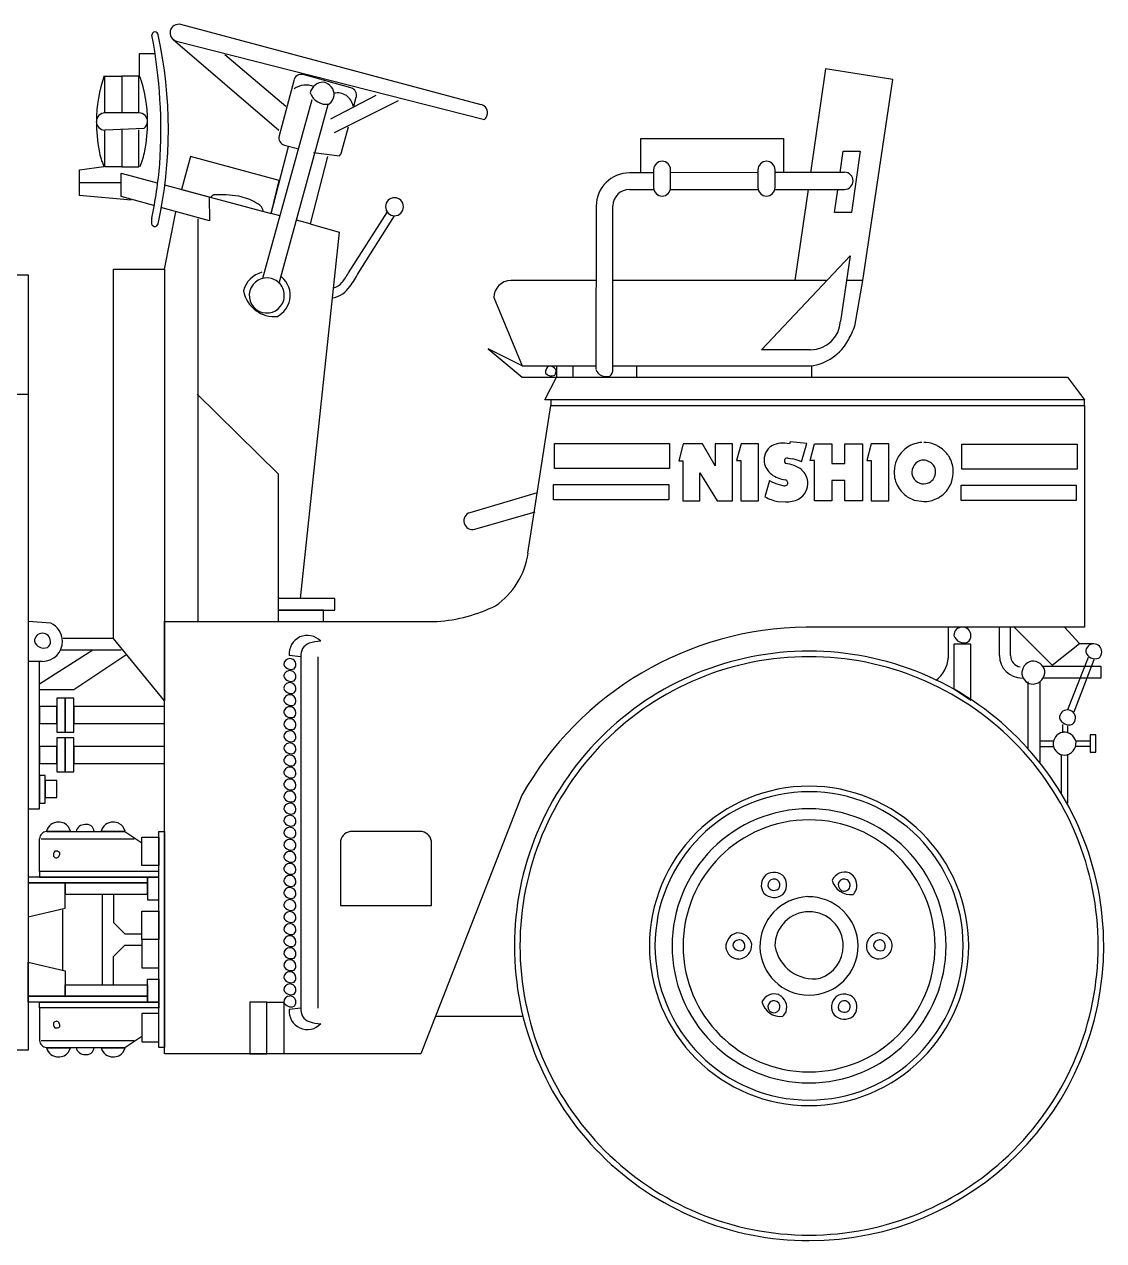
# Model space of a CAD drawing. Extents: x -121210 to 57230, y 84783 to 157800.
# Drawn here: x 36514 to 38131, y 105669 to 107491 of the extents above; entities that cross this region are included whole.
import ezdxf

# ---------------------------------------------------------------- set-up
doc = ezdxf.new("R2010")
doc.units = 0
doc.header["$MEASUREMENT"] = 0
doc.layers.get('0').update_dxf_attribs({"linetype": 'CONTINUOUS'})

# ---------------------------------------------------------------- blocks, each defined once
blk = doc.blocks.new('A$C332D767C')
for p, q in [((2296.1, 1701.5), (1845.9, 1821.5)), ((1834.3, 1799.1), (1993, 1663.3)), ((1839.3, 1796.8), (2301.2, 1679.5)), ((1784.3, 1744.9), (1784.3, 1778.4)), ((1784.3, 1778.4), (1807.8, 1778.4)), ((1912, 1776.9), (2003.6, 1699.4)), ((2811.9, 1755), (2789.4, 1599.6)), ((2912.9, 1739.1), (2811.9, 1755)), ((1732.3, 1689.1), (1732.3, 1744.4)), ((1732.3, 1744.4), (1757.8, 1744.4)), ((1783.3, 1744.4), (1757.8, 1744.4)), ((1757.8, 1744.4), (1757.8, 1689.1)), ((1783.3, 1689.1), (1783.3, 1744.4)), ((2015.2, 1737.4), (1993.2, 1654.9)), ((2101, 1726.7), (2029.2, 1746.5)), ((2868.2, 1438.1), (2912.9, 1739.1)), ((2070.6, 1680.4), (2138.6, 1715.6)), ((2105.3, 1699.1), (2109, 1712.9)), ((2042.4, 1708.8), (1968.6, 1441.2)), ((1993.2, 1434.4), (2067, 1702)), ((2171.6, 1707.2), (2076, 1659.2)), ((1783.4, 1689.1), (1732.3, 1689.1)), ((1732.3, 1663.6), (1791.2, 1666.3)), ((1732.3, 1608.3), (1732.3, 1663.6)), ((1757.8, 1663.6), (1757.8, 1608.3)), ((1783.3, 1608.3), (1783.3, 1663.6)), ((2087, 1630.4), (2097.2, 1668.5)), ((2001.2, 1641.1), (2020.6, 1636.1)), ((2535.3, 1599.7), (2535.3, 1650.8)), ((2535.3, 1650.8), (2749.1, 1650.8)), ((2749.1, 1650.8), (2749.1, 1599.7)), ((1860.4, 1624), (1847.2, 1574.7)), ((1993.3, 1588.1), (1860.4, 1624)), ((1981.2, 1538.5), (2007.6, 1639.1)), ((2065.9, 1623.8), (2039.7, 1522.9)), ((2045, 1629.7), (2083.9, 1625.1)), ((2834, 1599.8), (2838.4, 1631.7)), ((2838.4, 1631.7), (2864, 1631.7)), ((2864, 1631.7), (2851.2, 1540.2)), ((1694, 1604), (1730.8, 1609)), ((1694, 1565.7), (1694, 1604)), ((1757.8, 1608.3), (1732.3, 1608.3)), ((1757.8, 1608.3), (1783.3, 1608.3)), ((2554.4, 1604), (2554.4, 1577.4)), ((2580, 1577.4), (2580, 1604)), ((2710.8, 1604), (2710.8, 1577.4)), ((2736.4, 1577.4), (2736.4, 1604)), ((1756.5, 1563.9), (1756.8, 1598.9)), ((1756.8, 1598.9), (1810.6, 1584.5)), ((1981.2, 1538.5), (1993.3, 1588.1)), ((2554.4, 1599.5), (2518.3, 1599.4)), ((2710.8, 1599.9), (2580, 1599.5)), ((2840.6, 1600.1), (2736.3, 1599.9)), ((1694, 1584.9), (1756.8, 1584.9)), ((1821.6, 1581.5), (1888.3, 1563.7)), ((1847.2, 1574.7), (1981.2, 1538.5)), ((2518.3, 1574.6), (2554.4, 1574.6)), ((2580, 1574.6), (2711.9, 1574.6)), ((2736.3, 1574.6), (2840.6, 1574.6)), ((2785.8, 1574.3), (2766.1, 1438.1)), ((2825.7, 1540.2), (2830.4, 1574.1)), ((1771.6, 1558.3), (1694, 1565.7)), ((1805.8, 1550.4), (1756.5, 1563.9)), ((1888.3, 1563.7), (1889.1, 1527.6)), ((2468.6, 1549.8), (2467.9, 1305.1)), ((2493.5, 1305.1), (2493.5, 1549.8)), ((1889.1, 1527.6), (1816.3, 1547.5)), ((1821.6, 1455.1), (1838.6, 1541.2)), ((1871.6, 1530.6), (1871.6, 927.5)), ((1994.2, 1535), (1981.2, 1538.5)), ((2097.4, 1449.8), (2155.6, 1541.2)), ((2112.4, 1449.8), (2166.2, 1535.2)), ((2851.2, 1540.2), (2825.7, 1540.2)), ((2039.7, 1522.9), (2019.4, 1528.3)), ((2039.7, 1522.9), (2083.3, 1510.4)), ((2083.3, 1510.4), (2024.8, 961.6)), ((2716.1, 1334.4), (2849.1, 1475.3)), ((2849.1, 1475.3), (2834.6, 1377.2)), ((964.4, 1446.6), (1617.4, 1446.6)), ((1617.4, 1446.6), (1617.4, 285.1)), ((1745, 902), (1745, 1455.1)), ((1745, 1455.1), (1821.6, 1455.1)), ((1821.6, 1455.1), (1821.6, 808.4)), ((2468.3, 1438.1), (2340.7, 1438.1)), ((2812.9, 1438.1), (2493.8, 1438.1)), ((2868.2, 1438.1), (2843.8, 1438.1)), ((2855.8, 1370), (2868.2, 1438.1)), ((2315.1, 1412.6), (2357.7, 1310.4)), ((2357.7, 1310.4), (2306.6, 1336)), ((2306.6, 1336), (2357.7, 1293.4)), ((2789.5, 1334.4), (2716.1, 1334.4)), ((2357.7, 1310.4), (2468.3, 1310.4)), ((2408.8, 1310.4), (2408.8, 1293.4)), ((2433.2, 1310.4), (2433.2, 1293.4)), ((2493.8, 1310.3), (2789.5, 1310.1)), ((2528.9, 1310.4), (2528.9, 1293.4)), ((2791.6, 1293.4), (2791.6, 1310.4)), ((2357.7, 1293.4), (2408.8, 1293.4)), ((2391.7, 1259.4), (2408.8, 1293.4)), ((2408.8, 1293.4), (3174.6, 1293.4)), ((2408.8, 1293.4), (2791.6, 1293.4)), ((3174.6, 1293.4), (3200.1, 1259.4)), ((851.6, 1267.9), (1617.4, 1267.9)), ((1870.6, 1267.9), (1991.8, 1148.8)), ((2400.2, 1259.4), (2391.7, 1259.4)), ((3200.1, 1259.4), (2400.2, 1259.4)), ((2400.2, 1259.4), (2400.2, 1250.9)), ((3200.1, 1250.9), (3200.1, 1259.4)), ((2366.2, 1029.7), (2400.2, 1250.9)), ((2400.2, 1250.9), (3200.1, 1250.9)), ((2400.2, 1250.9), (3200.1, 1250.9)), ((3200.1, 1250.9), (3200.1, 919)), ((2405.8, 1156.7), (2405.8, 1194)), ((2405.8, 1194), (2578.3, 1194)), ((2578.3, 1194), (2578.3, 1156.7)), ((2598.9, 1193.7), (2592.3, 1168.2)), ((2627.6, 1193.7), (2598.9, 1193.7)), ((2646.8, 1160.5), (2627.6, 1193.7)), ((2672.6, 1193.7), (2646.8, 1193.7)), ((2646.8, 1193.7), (2646.8, 1160.5)), ((2672.6, 1108.3), (2672.6, 1193.7)), ((2685.4, 1193.7), (2678.8, 1168.5)), ((2711.6, 1193.7), (2685.4, 1193.7)), ((2711.6, 1108.3), (2711.6, 1193.7)), ((2758.9, 1196.7), (2758.1, 1193.5)), ((2784.1, 1194), (2758.9, 1196.7)), ((2775.9, 1166.4), (2784.1, 1194)), ((2788.9, 1168.5), (2795.5, 1193.7)), ((2795.5, 1193.7), (2821.7, 1193.7)), ((2821.7, 1193.7), (2821.7, 1164.2)), ((2841.1, 1164.2), (2841.1, 1193.7)), ((2841.1, 1193.7), (2867.6, 1193.7)), ((2867.6, 1193.7), (2867.6, 1108.3)), ((2880.6, 1193.7), (2874, 1168.5)), ((2906.7, 1193.7), (2880.6, 1193.7)), ((2906.7, 1108.3), (2906.7, 1193.7)), ((3016.5, 1155.7), (3016.5, 1193)), ((3016.5, 1193), (3189, 1193)), ((3189, 1193), (3189, 1155.7)), ((2592.3, 1168.2), (2598.1, 1168.2)), ((2598.1, 1168.2), (2598.1, 1108.3)), ((2678.8, 1168.5), (2685.2, 1168.5)), ((2685.2, 1168.5), (2685.2, 1108.3)), ((2756.2, 1172.2), (2763.1, 1171)), ((2795.3, 1168.5), (2788.9, 1168.5)), ((2795.3, 1108.3), (2795.3, 1168.5)), ((2874, 1168.5), (2880.4, 1168.5)), ((2880.4, 1168.5), (2880.4, 1108.3)), ((1991.8, 1148.8), (1991.8, 927.5)), ((2578.3, 1156.7), (2405.8, 1156.7)), ((2623.8, 1108.3), (2623.8, 1150.2)), ((2623.8, 1150.2), (2649.6, 1108.3)), ((2821.7, 1164.2), (2841.1, 1164.2)), ((3189, 1155.7), (3016.5, 1155.7)), ((2404.6, 1109.4), (2404.6, 1132.6)), ((2404.6, 1132.6), (2577.1, 1132.6)), ((2577.1, 1132.6), (2577.1, 1109.4)), ((2727.9, 1138.5), (2721.2, 1114.1)), ((2841.1, 1138.6), (2821.7, 1138.6)), ((2821.7, 1138.6), (2821.7, 1108.3)), ((2841.1, 1108.3), (2841.1, 1138.6)), ((3015.3, 1108.4), (3015.3, 1131.7)), ((3015.3, 1131.7), (3187.8, 1131.7)), ((3187.8, 1131.7), (3187.8, 1108.4)), ((2380, 1120.1), (2279.3, 1090.4)), ((2577.1, 1109.4), (2404.6, 1109.4)), ((2598.1, 1108.3), (2623.8, 1108.3)), ((2649.6, 1108.3), (2672.6, 1108.3)), ((2685.2, 1108.3), (2711.6, 1108.3)), ((2740.8, 1107.1), (2752.2, 1106.4)), ((2821.7, 1108.3), (2795.3, 1108.3)), ((2867.6, 1108.3), (2841.1, 1108.3)), ((2880.4, 1108.3), (2906.7, 1108.3)), ((2945, 1109.3), (2959.2, 1107)), ((3187.8, 1108.4), (3015.3, 1108.4)), ((2286.4, 1065.8), (2376.8, 1091.9)), ((2076.9, 961.6), (1991.8, 961.6)), ((1991.8, 961.6), (1991.8, 944.6)), ((2076.9, 944.6), (2076.9, 961.6)), ((2059.9, 944.6), (1991.8, 944.6)), ((1991.8, 944.6), (1991.8, 927.5)), ((1991.8, 944.6), (2076.9, 944.6)), ((2059.9, 927.5), (2059.9, 944.6)), ((1617.4, 927.8), (1651.1, 925.2)), ((1821.6, 279.8), (1821.6, 927.5)), ((1821.6, 927.5), (2230, 927.5)), ((1991.8, 927.5), (2059.9, 927.5)), ((3200.1, 919), (2783.1, 918.9)), ((2995.9, 919), (2995.8, 872.6)), ((3072.6, 876.5), (3072.6, 919)), ((3089.2, 876.5), (3089.2, 919)), ((3094.8, 919), (3151.7, 862.1)), ((3192.6, 894.6), (3170.3, 919)), ((1745, 902), (1669.5, 902)), ((1821.6, 808.4), (1745, 902)), ((3029.9, 893.5), (3004.4, 893.5)), ((3004.4, 893.5), (3004.4, 826.5)), ((3029.9, 809.5), (3029.9, 893.5)), ((3151.7, 862.1), (3192.6, 894.6)), ((3192.6, 894.6), (3213.9, 894.6)), ((1634.4, 833.9), (1714.2, 885)), ((1666.3, 885), (1756.8, 885)), ((1685.5, 825.4), (1765.3, 878.6)), ((2025.8, 874.4), (2008.5, 876.5)), ((1638.7, 867.7), (1617.4, 867.7)), ((1634.4, 867.7), (1617.4, 867.7)), ((1617.4, 867.7), (1617.4, 646.7)), ((1634.4, 646.7), (1634.4, 867.7)), ((2025.8, 874.4), (2025.8, 348.4)), ((2051.4, 874.4), (2051.4, 348.4)), ((3138.4, 860.5), (3224.6, 860.5)), ((3205.4, 873.3), (3174.6, 794.9)), ((3213.9, 869.8), (3184.1, 791.4)), ((3224.6, 860.5), (3224.6, 842.4)), ((3224.6, 842.4), (3138.4, 842.4)), ((1634.4, 825.4), (1685.5, 825.4)), ((3004.4, 826.5), (3029.9, 809.5)), ((3115, 837.1), (3115, 738.2)), ((3133.1, 836.1), (3133.1, 716.9)), ((1672.7, 812.7), (1660, 812.7)), ((1660, 812.7), (1660, 761.6)), ((1672.7, 761.6), (1672.7, 812.7)), ((1685.5, 812.7), (1672.7, 812.7)), ((1672.7, 812.7), (1672.7, 761.6)), ((1685.5, 761.6), (1685.5, 812.7)), ((1660, 799.9), (1634.4, 799.9)), ((1634.4, 799.9), (1634.4, 774.4)), ((1660, 774.4), (1660, 799.9)), ((1821.6, 799.9), (1685.5, 799.9)), ((1685.5, 799.9), (1685.5, 774.4)), ((1821.6, 774.4), (1821.6, 799.9)), ((1634.4, 774.4), (1660, 774.4)), ((1685.5, 774.4), (1821.6, 774.4)), ((3167.1, 773.3), (3167.1, 760.5)), ((3174.6, 770.9), (3174.6, 760.5)), ((1660, 761.6), (1672.7, 761.6)), ((1672.7, 753.1), (1660, 753.1)), ((1660, 753.1), (1660, 702.1)), ((1672.7, 761.6), (1685.5, 761.6)), ((1672.7, 702.1), (1672.7, 753.1)), ((1685.5, 753.1), (1672.7, 753.1)), ((1672.7, 753.1), (1672.7, 702.1)), ((1685.5, 702.1), (1685.5, 753.1)), ((3133.1, 748.8), (3153.3, 748.8)), ((3187.3, 748.8), (3208.6, 748.8)), ((3217.1, 757.4), (3208.6, 757.4)), ((3208.6, 757.4), (3208.6, 731.9)), ((3208.6, 748.8), (3208.6, 740.3)), ((3217.1, 731.9), (3217.1, 757.4)), ((1660, 740.3), (1634.4, 740.3)), ((1634.4, 740.3), (1634.4, 714.8)), ((1660, 714.8), (1660, 740.3)), ((1821.6, 740.3), (1685.5, 740.3)), ((1685.5, 740.3), (1685.5, 714.8)), ((1821.6, 714.8), (1821.6, 740.3)), ((3133.1, 740.3), (3153.3, 740.3)), ((3208.6, 740.3), (3186.3, 740.3)), ((3208.6, 731.9), (3217.1, 731.9)), ((1634.4, 714.8), (1660, 714.8)), ((1685.5, 714.8), (1821.6, 714.8)), ((3165, 726.5), (3165, 670.1)), ((3174.6, 727.6), (3174.6, 655.3)), ((1642.9, 696.7), (1634.4, 696.7)), ((1634.4, 696.7), (1634.4, 655.3)), ((1642.9, 655.3), (1642.9, 696.7)), ((1660, 702.1), (1672.7, 702.1)), ((1672.7, 702.1), (1685.5, 702.1)), ((1660, 689.3), (1642.9, 689.3)), ((1642.9, 689.3), (1642.9, 663.8)), ((1660, 663.8), (1660, 689.3)), ((1642.9, 663.8), (1660, 663.8)), ((2357.2, 667.3), (2205.8, 279.8)), ((1617.4, 646.7), (1634.4, 646.7)), ((1634.4, 655.3), (1642.9, 655.3)), ((1634.5, 553.1), (1634.5, 602.1)), ((1636.7, 602.1), (1775.9, 602.1)), ((1644.6, 613.2), (1680.7, 613.2)), ((1645, 612.6), (1762.1, 612.6)), ((1689, 612.7), (1716, 612.7)), ((1726.5, 613.2), (1762.6, 613.2)), ((1762.1, 612.6), (1787.6, 595.7)), ((1787.6, 604.2), (1813.1, 604.2)), ((1787.6, 561.7), (1787.6, 604.2)), ((1813.1, 612.7), (1821.6, 612.7)), ((1813.1, 289.4), (1813.1, 612.7)), ((1813.1, 604.2), (1813.1, 561.7)), ((1821.6, 612.7), (1821.6, 289.4)), ((2204.5, 613), (2099.8, 612.8)), ((2085.1, 595.7), (2085.1, 502.1)), ((2221.6, 502.1), (2221.6, 598.3)), ((1813.1, 553.1), (1634.4, 553.1)), ((1634.4, 553.1), (1634.4, 544.6)), ((1813.1, 561.7), (1787.6, 561.7)), ((1813.1, 544.6), (1813.1, 553.1)), ((1796.1, 544.6), (1617.4, 544.6)), ((1617.4, 544.6), (1617.4, 536.1)), ((1617.4, 536.1), (1796.1, 536.1)), ((1672.7, 536.1), (1617.4, 536.1)), ((1617.4, 536.1), (1617.4, 485.1)), ((1634.4, 544.6), (1813.1, 544.6)), ((1796.1, 536.1), (1672.7, 536.1)), ((1672.7, 536.1), (1672.7, 519.1)), ((1672.7, 497.8), (1672.7, 536.1)), ((1813.1, 544.6), (1796.1, 544.6)), ((1796.1, 544.6), (1796.1, 510.6)), ((1796.1, 536.1), (1796.1, 544.6)), ((1796.1, 519.1), (1796.1, 536.1)), ((1813.1, 510.6), (1813.1, 544.6)), ((1672.7, 519.1), (1796.1, 519.1)), ((1728, 519.1), (1728, 383)), ((1745, 519.1), (1745, 476.6)), ((1796.1, 510.6), (1813.1, 510.6)), ((1617.4, 485.1), (1672.7, 497.8)), ((1668.5, 495.7), (1668.5, 405.3)), ((1787.6, 493.6), (1813.1, 493.6)), ((1787.6, 451), (1787.6, 493.6)), ((1813.1, 493.6), (1813.1, 451)), ((2085.1, 502.1), (2221.6, 502.1)), ((1745, 476.6), (1762.1, 459.6)), ((1762.1, 459.6), (1787.6, 459.6)), ((1745, 425.5), (1762.1, 442.5)), ((1762.1, 442.5), (1787.6, 442.5)), ((1813.1, 451), (1787.6, 451)), ((1813.1, 451), (1787.6, 451)), ((1787.6, 451), (1787.6, 408.5)), ((1813.1, 408.5), (1813.1, 451)), ((1745, 383), (1745, 425.5)), ((1617.4, 417), (1672.7, 404.2)), ((1617.4, 366), (1617.4, 417)), ((1672.7, 404.2), (1672.7, 366)), ((1787.6, 408.5), (1813.1, 408.5)), ((1672.7, 383), (1796.1, 383)), ((1672.7, 366), (1672.7, 383)), ((1796.1, 391.5), (1813.1, 391.5)), ((1796.1, 357.4), (1796.1, 391.5)), ((1796.1, 383), (1796.1, 366)), ((1813.1, 391.5), (1813.1, 357.4)), ((1617.4, 366), (1796.1, 366)), ((1617.4, 357.4), (1617.4, 366)), ((1672.7, 366), (1617.4, 366)), ((1796.1, 366), (1672.7, 366)), ((1796.1, 366), (1796.1, 357.4)), ((1796.1, 357.4), (1617.4, 357.4)), ((1634.4, 357.4), (1813.1, 357.4)), ((1634.4, 348.9), (1634.4, 357.4)), ((1813.1, 348.9), (1634.4, 348.9)), ((1634.5, 348.9), (1634.5, 300)), ((1813.1, 357.4), (1796.1, 357.4)), ((1813.1, 357.4), (1813.1, 348.9)), ((1974.8, 357.4), (1949.3, 357.4)), ((1949.3, 357.4), (1949.3, 279.8)), ((1974.8, 279.8), (1974.8, 357.4)), ((1974.8, 357.4), (2000.3, 357.4)), ((1974.8, 279.8), (1974.8, 357.4)), ((2000.3, 357.4), (2000.3, 279.8)), ((2025.8, 348.4), (2008.5, 346.3)), ((1813.1, 340.4), (1787.6, 340.4)), ((1787.6, 340.4), (1787.6, 297.9)), ((1813.1, 297.9), (1813.1, 340.4)), ((2229, 336.2), (2358.8, 336.2)), ((1636.7, 300), (1775.9, 300)), ((1762.1, 289.5), (1787.6, 306.4)), ((1787.6, 297.9), (1813.1, 297.9)), ((1617.4, 285.1), (1192, 285.1)), ((1644.6, 288.8), (1680.7, 288.8)), ((1645, 289.5), (1762.1, 289.5)), ((1689, 289.4), (1716, 289.4)), ((1726.5, 288.8), (1762.6, 288.8)), ((1821.6, 289.4), (1813.1, 289.4)), ((2205.8, 279.8), (1821.6, 279.8)), ((1949.3, 279.8), (1974.8, 279.8)), ((2000.3, 279.8), (1974.8, 279.8))]:
    blk.add_line(p, q)
for centre, radius, start, end in [((1807.3, 1805.7), 4.71, 4.6686, 182.5873), ((1068.5, 1663.7), 747.7, 356.0567, 10.9327), ((1164.8, 1664.6), 662.6, 347.6719, 12.3281), ((1842.6, 1809.1), 12.8, 164.9449, 255.0987), ((1842.6, 1809.1), 12.8, 75.082, 165.0402), ((1923.2, 1676.4), 203.7, 160.369, 180.0304), ((1592.4, 1676.3), 203.7, 0.0021, 19.6635), ((2026.5, 1735.3), 11.6, 76.8183, 169.1143), ((2033.7, 1700.4), 30.5, 67.1438, 126.0842), ((2059.3, 1715.5), 19.6, 87.7075, 168.9254), ((2056.3, 1715.8), 19.6, 357.7146, 78.9325), ((2064, 1727.5), 25.4, 198.9449, 280.1627), ((2054.3, 1719.4), 22, 310.1506, 348.7427), ((2080.7, 1695.2), 23.9, 9.9608, 102.2568), ((2098.1, 1715.8), 11.3, 345.1847, 75.3385), ((2292.8, 1689.2), 12.8, 345.0236, 74.9819), ((1732.3, 1676.3), 12.8, 89.9462, 179.9463), ((1945.5, 1674.9), 226, 179.6351, 190.8561), ((1732.2, 1676.3), 12.8, 179.95, 270.1038), ((1783.4, 1676.3), 12.8, 0.0537, 90.0538), ((1783.3, 1676.4), 12.8, 308.0508, 359.8618), ((1570.1, 1675.1), 226, 349.0922, 0.3132), ((2292.7, 1689.2), 12.8, 311.0777, 344.9765), ((2004.1, 1652), 11.3, 165.4282, 255.3864), ((1816.6, 1648.4), 94.4, 189.7846, 204.6606), ((1699, 1648.2), 94.4, 335.4289, 350.3049), ((2076.1, 1633.3), 11.3, 313.4266, 345.305), ((1159, 1668.3), 657.8, 348.0093, 355.1117), ((2567.2, 1604), 12.8, 89.9321, 180.0859), ((2567.2, 1604), 12.8, 359.9223, 89.8805), ((2723.6, 1604), 12.8, 89.9321, 180.0859), ((2723.6, 1604), 12.8, 359.9223, 89.8805), ((2518.3, 1549.7), 49.7, 90.0186, 179.9768), ((2840.6, 1587.4), 12.8, 359.9581, 89.9163), ((2840.6, 1587.4), 12.8, 270.0359, 0.0359), ((2518.3, 1549.8), 24.8, 90.0578, 180.0161), ((2567.2, 1577.4), 12.8, 179.9769, 270.1307), ((2567.2, 1577.4), 12.8, 270.0359, 0.0359), ((2723.6, 1577.4), 12.8, 179.9769, 270.1307), ((2723.6, 1577.4), 12.8, 270.0359, 0.0359), ((1902.6, 1552.9), 15.4, 118.4998, 141.3422), ((1904.2, 1397.8), 168.9, 80.2324, 93.0533), ((1919.8, 1490.8), 74.6, 58.6634, 79.9163), ((1954.2, 1539.8), 15.3, 10.5265, 73.5203), ((2166.2, 1548.7), 13.5, 90.0463, 180.0045), ((2166.2, 1548.7), 13.5, 179.8977, 270.0515), ((2166.2, 1548.7), 13.5, 359.9955, 89.9537), ((2166.2, 1548.7), 13.5, 270.0463, 0.0045), ((1819.6, 1527.4), 17.7, 165.8835, 188.0449), ((1807.1, 1524.2), 5.04, 172.1899, 348.2268), ((1976.7, 1413.9), 37.6, 103.94, 166.7214), ((1974.8, 1415.7), 26.3, 74.5704, 164.5286), ((1974.8, 1415.8), 26.3, 344.4953, 74.6491), ((1974.8, 1415.8), 35.3, 348.9194, 51.7009), ((2032.4, 1483.6), 73.2, 318.5359, 332.4988), ((2006.6, 1502.1), 118, 321.7435, 333.6503), ((1986.2, 1431), 46.9, 190.4464, 276.0671), ((1974.8, 1415.8), 26.3, 164.6345, 254.5927), ((2070.4, 1448), 21.2, 281.7912, 322.6071), ((2064.5, 1453.2), 42.3, 283.9777, 325.2374), ((2340.7, 1412.6), 25.6, 90.0388, 179.997), ((1974.8, 1415.8), 26.3, 254.6222, 344.5804), ((1972, 1417.8), 38.5, 299.769, 346.7689), ((2789.5, 1379.6), 45.1, 270.0072, 357.0151), ((2744.3, 1407.8), 117.7, 330.065, 341.286), ((2780.1, 1384.8), 75.2, 277.2109, 331.627), ((2402.4, 1300.9), 10.1, 119.1795, 189.7421), ((2401.4, 1307.6), 12.3, 223.298, 293.8606), ((2399.2, 1299.7), 10.1, 29.1518, 99.7145), ((2396.4, 1302.7), 11.8, 327.4949, 9.6413), ((2483.3, 1310.4), 16.3, 199.0888, 289.047), ((2480.7, 1305.1), 12.8, 308.208, 0.019), ((2745, 1169.5), 25.1, 122.4995, 188.2438), ((2748.6, 1156.8), 37.9, 75.5246, 116.7844), ((2970.7, 1137.6), 62.2, 125.1362, 134.7562), ((2959.2, 1151.2), 44.5, 93.5065, 123.1341), ((2959.2, 1150.4), 45.3, 85.3033, 90.1155), ((2959.2, 1151.4), 44.3, 62.745, 85.1335), ((2953.8, 1144.9), 52.5, 40.2248, 60.7959), ((2757.9, 1168.1), 7.29, 159.9677, 215.0329), ((2755, 1166.7), 5.57, 78.1857, 135.623), ((2748.8, 1111.6), 61.1, 63.7054, 76.5263), ((2959.4, 1151.1), 44.7, 136.7165, 161.8257), ((2959.2, 1151.3), 17.9, 90.1562, 132.0811), ((2957.2, 1147.6), 21.6, 39.5709, 84.8107), ((2960.5, 1152.2), 42.8, 31.1169, 38.4483), ((2959, 1151.2), 44.6, 3.7098, 31.3068), ((2749.7, 1171.3), 30, 190.5183, 231.3342), ((2756.4, 1182.4), 42.9, 233.5215, 263.825), ((2749.2, 1121), 43.1, 50.7082, 86.3986), ((2756.7, 1132.7), 29.3, 8.821, 47.4132), ((2967.9, 1150.4), 53, 163.9264, 181.9943), ((2959.2, 1151.3), 44.4, 183.5487, 213.8522), ((2964, 1149.1), 22.8, 137.4994, 174.5306), ((2959.2, 1151.3), 17.9, 180.011, 215.9251), ((2959.2, 1151.3), 17.8, 298.3064, 0.0244), ((2959.2, 1151.3), 17.8, 0.0636, 34.4107), ((2951.4, 1152.5), 52.1, 341.3337, 1.6774), ((2779.1, 1244.8), 118, 244.304, 252.0932), ((2756.3, 1172), 41.8, 251.0703, 260.9192), ((2750.8, 1136.5), 5.79, 259.2582, 309.9797), ((2750.4, 1134.9), 5.06, 325.3379, 73.4243), ((2758.4, 1134.7), 27.3, 298.8963, 5.2725), ((2961.5, 1155.2), 22.1, 220.6664, 256.8041), ((2958.2, 1157), 23.4, 265.7375, 293.7861), ((2959, 1151.4), 44.6, 319.8793, 339.5407), ((2755.9, 1180.1), 74.6, 242.2592, 258.2759), ((2980.6, 1169.8), 72.5, 216.5684, 224.8154), ((2959.6, 1151.9), 45.1, 227.5529, 251.0758), ((2959.3, 1151.1), 44.1, 269.8391, 296.0798), ((2957.2, 1154.8), 48.4, 296.3311, 303.4335), ((2958.7, 1151.7), 45, 304.0102, 319.7988), ((2752.6, 1149.6), 43.2, 269.4292, 296.1223), ((2282.8, 1078.1), 12.8, 106.2245, 196.1827), ((2282.9, 1078.1), 12.8, 196.4244, 286.1869), ((2252, 1045.9), 115.4, 304.6661, 351.8856), ((2215.6, 1156), 228.9, 273.6022, 296.4446), ((1638.6, 897.7), 30.1, 0.0581, 65.5914), ((2788, 424.3), 494.6, 90.5694, 150.5802), ((3017.1, 906.3), 12.8, 90.0837, 180.0419), ((3017.1, 906.2), 12.8, 0.0478, 90.006), ((1638.7, 897.8), 12, 89.9637, 179.9219), ((1641.1, 903), 15.4, 199.7368, 289.695), ((1638.7, 897.8), 12, 359.9803, 90.1341), ((1638.7, 897.8), 30.1, 270.0361, 359.9943), ((1638.7, 897.8), 12.1, 309.4191, 359.9225), ((2035.6, 879.4), 27.2, 42.5505, 186.0182), ((2044.8, 876.7), 19.1, 109.3171, 186.8854), ((2055.2, 851), 46.8, 89.4743, 110.9544), ((3019.7, 911.5), 16.2, 198.9999, 289.1537), ((3017.1, 906.3), 12.8, 308.199, 0.0101), ((3213.9, 881.8), 12, 89.8945, 180.0483), ((3213.9, 881.8), 12, 359.9541, 89.9123), ((2787.4, 441.5), 441.5, 89.9994, 179.9995), ((2787.4, 441.5), 433.2, 90.0002, 180.0003), ((2787.4, 441.5), 441.5, 0.0005, 90.0006), ((2787.4, 441.5), 433.2, 359.9997, 89.9998), ((3106.5, 876.5), 33.8, 180.0277, 269.9859), ((3106.5, 876.5), 17.3, 179.9658, 261.1837), ((3216.4, 887), 15.4, 199.7654, 289.7236), ((3213.8, 881.8), 12.1, 309.7015, 359.9866), ((2009.3, 862.8), 9.03, 89.932, 179.8902), ((2011.2, 867.4), 11.8, 202.8376, 292.7958), ((2009.4, 862.9), 8.99, 359.8849, 90.0387), ((2009.3, 862.9), 9.06, 315.8553, 359.9921), ((2950.9, 875.4), 45, 306.6757, 356.5239), ((3125.1, 849.7), 18.8, 103.1297, 184.3476), ((3122.3, 849.3), 18.8, 13.1171, 94.335), ((2009.3, 844.8), 9.02, 89.885, 180.0388), ((2011.2, 849.4), 11.8, 202.8033, 292.9571), ((2009.4, 844.8), 9, 359.8341, 89.9879), ((2009.3, 844.8), 9.04, 315.7919, 359.9287), ((3123.5, 850.9), 17.3, 188.7666, 269.9845), ((3122.1, 852.2), 18.6, 274.3439, 4.3021), ((2009.3, 826.8), 9.02, 89.8724, 180.0262), ((2011.2, 831.3), 11.8, 202.8503, 292.8085), ((2009.3, 826.8), 9.02, 359.9446, 89.9028), ((2009.3, 826.8), 9.06, 315.8426, 359.9794), ((2009.3, 808.7), 9.02, 89.8724, 180.0262), ((2011.2, 813.3), 11.8, 202.7779, 292.9317), ((2009.3, 808.7), 9.02, 359.9446, 89.9028), ((2009.3, 808.7), 9.01, 315.7069, 0.0645), ((2009.3, 790.7), 9.03, 89.9231, 180.0769), ((2011.2, 795.2), 11.8, 202.8376, 292.7958), ((2009.3, 790.7), 9.02, 359.8938, 89.8521), ((2009.3, 790.6), 9.06, 315.8553, 359.9921), ((3174.5, 782.9), 12, 89.9326, 180.0864), ((3174.6, 782.9), 12, 359.9136, 90.0674), ((2009.3, 772.6), 9.03, 89.932, 179.8902), ((2011.2, 777.2), 11.8, 202.7779, 292.9317), ((2009.4, 772.6), 8.99, 359.8849, 90.0387), ((2009.3, 772.6), 9.01, 315.7069, 0.0645), ((3177, 788.1), 15.4, 199.813, 289.7713), ((3174.5, 782.9), 12.1, 309.4518, 359.7368), ((2009.3, 754.5), 9.03, 89.9231, 180.0769), ((2011.2, 759.1), 11.8, 202.9138, 292.872), ((2009.3, 754.6), 9.02, 359.8938, 89.8521), ((2009.3, 754.5), 9.04, 315.7791, 359.916), ((3171.9, 743.4), 18.8, 103.2052, 184.4231), ((3169.1, 742.9), 18.8, 13.1724, 94.3903), ((3168.9, 745.8), 18.6, 274.3382, 4.2964), ((2009.3, 736.5), 9.03, 89.9231, 180.0769), ((2011.2, 741.1), 11.8, 202.7779, 292.9317), ((2009.3, 736.5), 9.02, 359.8938, 89.8521), ((2009.3, 736.5), 9.01, 315.7069, 0.0645), ((3170.3, 744.6), 17.3, 188.7743, 269.9922), ((2009.3, 718.4), 9.03, 89.9231, 180.0769), ((2011.2, 723), 11.8, 202.7779, 292.9317), ((2009.3, 718.4), 9.02, 359.8938, 89.8521), ((2009.3, 718.4), 9.01, 315.7069, 0.0645), ((2009.3, 700.4), 9.03, 89.9231, 180.0769), ((2011.2, 705), 11.8, 202.9138, 292.872), ((2009.3, 700.4), 9.02, 359.8938, 89.8521), ((2009.3, 700.4), 9.04, 315.7791, 359.916), ((2009.3, 682.3), 9.03, 89.9231, 180.0769), ((2011.2, 686.9), 11.8, 202.9011, 292.8593), ((2009.3, 682.3), 9.02, 359.8938, 89.8521), ((2009.3, 682.3), 9.04, 315.7919, 359.9287), ((2787.4, 441.5), 239.2, 89.9985, 179.9986), ((2787.4, 441.5), 239.2, 0.0014, 90.0015), ((2009.3, 664.3), 9.03, 89.932, 179.8902), ((2011.2, 668.9), 11.8, 202.8249, 292.7831), ((2009.3, 664.3), 9.01, 359.9827, 89.9409), ((2009.3, 664.3), 9.07, 315.8679, 0.0047), ((2787.4, 441.5), 230.9, 89.995, 179.9951), ((2787.4, 441.5), 230.9, 360, 90), ((2009.3, 646.2), 9.03, 89.932, 179.8902), ((2011.2, 650.8), 11.8, 202.8249, 292.7831), ((2009.3, 646.3), 9.01, 359.9827, 89.9409), ((2009.3, 646.3), 9.07, 315.8679, 0.0047), ((2787.4, 441.5), 205.3, 90.0011, 180.0012), ((2787.4, 441.5), 205.3, 359.9988, 89.9989), ((1662.3, 608.4), 18.4, 89.0669, 164.7948), ((1663.1, 606.2), 20.6, 66.4112, 91.5204), ((1662.8, 608.8), 18.5, 14.0308, 62.128), ((1702.2, 609.6), 13.6, 88.7361, 166.9155), ((1704.8, 612.2), 11.3, 2.4983, 101.686), ((1744.2, 608.5), 18.3, 88.9644, 164.8973), ((1745.1, 606.2), 20.6, 66.4112, 91.5204), ((1744.7, 608.8), 18.4, 13.9107, 62.0079), ((2009.3, 628.2), 9.03, 89.9447, 179.903), ((2011.2, 632.8), 11.8, 202.8376, 292.7958), ((2009.4, 628.2), 9, 359.8722, 90.026), ((2009.3, 628.2), 9.06, 315.8553, 359.9921), ((2787.4, 441.5), 188.8, 90.0006, 180.0006), ((2787.4, 441.5), 188.8, 359.9994, 89.9994), ((1645, 602.1), 10.5, 90.0326, 180.0327), ((2009.3, 610.1), 9.03, 89.932, 179.8902), ((2011.2, 614.7), 11.8, 202.8376, 292.7958), ((2009.4, 610.2), 8.99, 359.8849, 90.0387), ((2009.3, 610.1), 9.06, 315.8553, 359.9921), ((2102.4, 595.7), 17.3, 98.7125, 179.9304), ((2204.5, 595.7), 17.3, 8.8328, 90.0507), ((1662.7, 578), 7.5, 135.9111, 195.4941), ((1659.3, 576), 7.52, 45.8302, 105.4132), ((2009.3, 592.1), 9.03, 89.932, 179.8902), ((2011.2, 596.7), 11.8, 202.7779, 292.9317), ((2009.3, 574.1), 9.03, 89.9231, 180.0769), ((2009.4, 592.1), 8.99, 359.8849, 90.0387), ((2009.3, 574.1), 9.02, 359.8938, 89.8521), ((2009.3, 592.1), 9.01, 315.7069, 0.0645), ((1660, 578.7), 5.25, 210.598, 269.9669), ((1658.3, 579.6), 6.46, 284.9688, 15.318), ((2011.2, 578.6), 11.8, 202.7779, 292.9317), ((2009.3, 556), 9.03, 89.9231, 180.0769), ((2009.3, 556), 9.02, 359.8938, 89.8521), ((2009.3, 574), 9.01, 315.7069, 0.0645), ((2011.2, 560.6), 11.8, 202.7779, 292.9317), ((2009.3, 537.9), 9.03, 89.9231, 180.0769), ((2009.3, 538), 9.02, 359.8938, 89.8521), ((2009.3, 556), 9.01, 315.7069, 0.0645), ((2737, 532.4), 21.2, 132.3854, 214.4086), ((2734.5, 530.6), 21.1, 42.0174, 124.0406), ((2840.9, 530.8), 21.1, 72.0444, 154.0676), ((2838.2, 531.9), 21, 341.884, 64.1082), ((2011.2, 542.5), 11.8, 202.7779, 292.9317), ((2009.3, 519.9), 9.03, 89.9231, 180.0769), ((2009.3, 519.9), 9.02, 359.8938, 89.8521), ((2009.3, 537.9), 9.01, 315.7069, 0.0645), ((2734.7, 532.6), 9.03, 119.9391, 209.8973), ((2734.7, 532.7), 9.02, 29.9911, 119.9493), ((2734.7, 532.6), 9.02, 324.3169, 30.0612), ((2732.5, 532.8), 21.2, 317.0062, 33.9622), ((2850.1, 547.4), 29.2, 194.7998, 276.6219), ((2840, 532.7), 9.04, 150.2006, 239.9631), ((2840, 532.6), 9.05, 60.0042, 149.9624), ((2840, 532.7), 9, 329.8314, 59.9852), ((2011.2, 524.5), 11.8, 202.9011, 292.8593), ((2009.3, 501.8), 9.03, 89.9231, 180.0769), ((2009.3, 501.8), 9.02, 359.8938, 89.8521), ((2009.3, 519.9), 9.04, 315.7919, 359.9287), ((2788.5, 440.5), 74.8, 92.2908, 180.6794), ((2735, 536.1), 22, 225.2872, 306.5051), ((2734.9, 535.4), 10.7, 222.1359, 312.0941), ((2786.4, 440.5), 74.6, 0.7384, 90.7385), ((2840, 532.6), 8.99, 239.8552, 330.2044), ((2832, 538.1), 29.1, 317.6161, 334.0889), ((2011.2, 506.4), 11.8, 202.9011, 292.8593), ((2009.3, 483.8), 9.03, 89.9447, 179.903), ((2009.3, 483.8), 9.01, 359.97, 89.9282), ((2009.3, 501.8), 9.04, 315.7919, 359.9287), ((2787.4, 441.4), 51.2, 90.0164, 179.9746), ((2787.4, 441.5), 51.2, 0.003, 89.9612), ((2011.2, 488.4), 11.8, 202.8376, 292.7958), ((2009.3, 465.7), 9.03, 89.932, 179.8902), ((2009.3, 465.8), 9.01, 359.9827, 89.9409), ((2009.3, 483.8), 9.06, 315.8553, 359.9921), ((2011.2, 470.3), 11.8, 202.8376, 292.7958), ((2009.3, 447.7), 9.03, 89.9231, 180.0769), ((2009.3, 447.7), 9.02, 359.8938, 89.8521), ((2009.3, 465.8), 9.06, 315.8553, 359.9921), ((2683.8, 440.2), 21.1, 102.0621, 184.0853), ((2680.8, 439.8), 21.1, 12.0256, 94.0488), ((2894.3, 440.2), 21.1, 101.9959, 184.019), ((2891.5, 439.8), 21.1, 12.0754, 94.0986), ((2011.2, 452.3), 11.8, 202.9138, 292.872), ((2009.3, 429.6), 9.03, 89.932, 179.8902), ((2009.4, 429.7), 8.99, 359.8849, 90.0387), ((2009.3, 447.7), 9.04, 315.7791, 359.916), ((2787.4, 441.5), 441.5, 180.0006, 270.0006), ((2787.4, 441.5), 433.2, 179.9998, 269.9999), ((2787.4, 441.5), 239.2, 179.9985, 269.9986), ((2787.4, 441.5), 230.9, 180.0019, 270.002), ((2787.4, 441.5), 205.3, 179.9988, 269.9989), ((2787.4, 441.5), 188.8, 179.9994, 269.9994), ((2682.1, 441.5), 19.6, 188.0259, 269.8479), ((2682.1, 441.5), 9.01, 90.0591, 180.0173), ((2684, 446.1), 11.8, 202.8376, 292.7958), ((2682.1, 441.5), 9.01, 0.012, 90.1658), ((2680.6, 442.7), 20.9, 274.0627, 4.0209), ((2682, 441.5), 9.06, 315.8553, 359.9921), ((2787.5, 441.5), 73.8, 181.5381, 269.9267), ((2794.3, 451), 58.8, 189.3672, 279.3254), ((2787.4, 441.5), 441.5, 269.9994, 359.9994), ((2787.4, 441.5), 433.2, 270.0001, 0.0002), ((2787.4, 441.5), 239.2, 270.0014, 0.0015), ((2787.4, 441.5), 230.9, 270.0029, 0.003), ((2787.4, 441.5), 205.3, 270.0011, 0.0012), ((2787.4, 441.5), 188.8, 270.0006, 0.0006), ((2787.3, 441.5), 73.7, 270.038, 359.9962), ((2787.4, 441.4), 51.1, 288.6848, 0.079), ((2892.7, 441.5), 19.6, 188.0846, 269.9066), ((2892.7, 441.5), 9.01, 90.0591, 180.0173), ((2894.6, 446.1), 11.8, 202.8376, 292.7958), ((2892.7, 441.5), 9.01, 0.012, 90.1658), ((2891.2, 442.8), 20.9, 274.0042, 3.9624), ((2892.6, 441.5), 9.06, 315.8553, 359.9921), ((2011.2, 434.2), 11.8, 202.8376, 292.7958), ((2009.3, 411.6), 9.03, 89.932, 179.8902), ((2009.3, 411.6), 9.01, 359.9827, 89.9409), ((2009.3, 429.6), 9.06, 315.8553, 359.9921), ((2011.2, 416.2), 11.8, 202.7779, 292.9317), ((2009.3, 393.6), 9.03, 89.9231, 180.0769), ((2009.3, 393.6), 9.02, 359.8938, 89.8521), ((2009.3, 411.6), 9.01, 315.7069, 0.0645), ((2011.2, 398.1), 11.8, 202.8376, 292.7958), ((2009.3, 375.5), 9.03, 89.932, 179.8902), ((2009.4, 375.5), 8.99, 359.8849, 90.0387), ((2009.3, 393.5), 9.06, 315.8553, 359.9921), ((2011.2, 380.1), 11.8, 202.8249, 292.7831), ((2009.3, 357.4), 9.03, 89.932, 179.8902), ((2009.4, 357.5), 8.99, 359.8849, 90.0387), ((2009.3, 375.5), 9.07, 315.8679, 0.0047), ((2735.5, 348.4), 21.1, 72.0139, 154.0371), ((2732.8, 349.4), 21.1, 342.0608, 64.084), ((2842.3, 350), 21.2, 132.3844, 214.4076), ((2839.8, 348.2), 21.1, 42.0567, 124.0799), ((2011.2, 362), 11.8, 202.8249, 292.7831), ((2035.6, 343.4), 27.2, 174.0101, 317.4778), ((2009.3, 357.4), 9.07, 315.8679, 0.0047), ((2044.8, 346.1), 19.1, 173.1298, 250.6981), ((2744.8, 365.1), 29.2, 194.8237, 276.6458), ((2734.8, 350.3), 9.08, 150.2659, 239.8325), ((2734.7, 350.3), 9.02, 60.0507, 150.0089), ((2734.7, 350.3), 9.04, 330.0701, 60.0283), ((2840.1, 350.3), 9.08, 120.1675, 209.7341), ((2840, 350.3), 9.01, 29.8933, 120.0471), ((2840, 350.3), 9.06, 324.427, 29.9603), ((2837.8, 350.4), 21.2, 317.0927, 34.0487), ((1660, 323.4), 5.25, 90.0331, 149.402), ((1658.3, 322.4), 6.45, 344.7194, 75.0686), ((2055.2, 371.8), 46.8, 249.0974, 270.5775), ((2734.7, 350.3), 9.02, 240.0507, 330.0089), ((2726.7, 355.7), 29.1, 317.5852, 334.058), ((2840.3, 353.7), 22, 225.3271, 306.545), ((2840.2, 353), 10.8, 222.3769, 311.9435), ((1662.7, 324.1), 7.52, 164.6205, 223.9894), ((1659.3, 326.1), 7.55, 254.7533, 314.1222), ((1645, 300), 10.5, 179.9673, 269.9674), ((1662.3, 293.7), 18.4, 195.2621, 270.99), ((1663.2, 295.9), 20.6, 268.4294, 293.5386), ((1662.8, 293.3), 18.4, 297.825, 345.9222), ((1702.2, 292.4), 13.6, 193.0845, 271.2639), ((1704.8, 289.9), 11.3, 258.314, 357.5017), ((1744.2, 293.7), 18.4, 195.2621, 270.99), ((1745.1, 295.9), 20.6, 268.4294, 293.5386), ((1744.7, 293.3), 18.4, 297.9451, 346.0424)]:
    blk.add_arc(centre, radius, start, end)

msp = doc.modelspace()

# ---------------------------------------------------------------- block references
msp.add_blockref('A$C332D767C', (34902, 105668.7))

doc.saveas('drawing.dxf')
